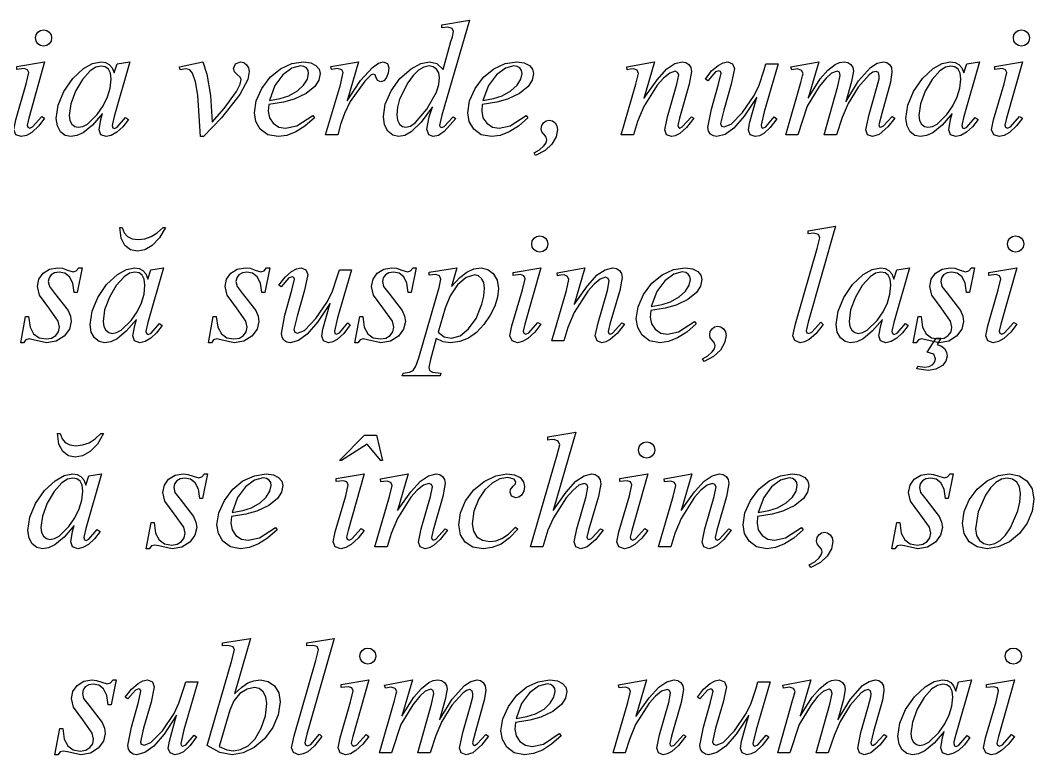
# Model space of a CAD drawing. Extents: x 47 to 525, y 11 to 386.
# Drawn here: x 73.49 to 108.47, y 319.33 to 344.69 of the extents above; entities that cross this region are included whole.
import ezdxf

# ---------------------------------------------------------------- set-up
doc = ezdxf.new("R2010")
doc.units = 0
doc.layers.add('Layer_1', color=7, linetype='CONTINUOUS')

msp = doc.modelspace()

# ---------------------------------------------------------------- linework, layer by layer
at = {"layer": 'Layer_1', "color": 7}
for points in [[(88.993579, 344.687007), (88.037901, 341.40881), (87.960113, 341.058767), (87.982352, 341.00598), (88.032359, 340.980975), (88.118482, 341.017091), (88.435188, 341.350466), (88.529645, 341.292125), (88.124038, 340.842068), (87.927485, 340.712886), (87.743434, 340.669825), (87.587859, 340.7365), (87.526738, 340.925414), (87.610084, 341.350466), (87.718432, 341.694955), (87.33366, 341.1685), (86.985004, 340.833734), (86.762058, 340.710802), (86.548835, 340.669825), (86.350894, 340.716358), (86.179344, 340.855959), (86.062663, 341.07821), (86.023769, 341.367137), (86.08975, 341.794969), (86.287692, 342.250583), (86.593981, 342.676332), (86.985004, 343.014569), (87.312822, 343.191675), (87.612861, 343.25071), (87.871227, 343.189592), (88.085143, 342.986787), (88.3574, 343.953576), (88.407407, 344.117488), (88.440745, 344.300845), (88.399072, 344.398079), (88.249054, 344.445306), (88.037916, 344.425861), (88.037916, 344.528652), (88.993593, 344.687004), (88.993579, 344.687007)], [(74.297255, 344.353621), (74.404908, 344.333479), (74.494503, 344.273055), (74.554925, 344.18346), (74.575066, 344.075807), (74.55423, 343.969544), (74.491723, 343.878559), (74.402823, 343.818134), (74.297255, 343.797993), (74.190991, 343.818134), (74.100007, 343.878559), (74.039583, 343.969544), (74.019441, 344.075807), (74.039583, 344.18346), (74.100007, 344.273055), (74.189602, 344.333479), (74.297255, 344.353621), (74.297255, 344.353621)], [(108.046018, 344.353632), (108.153671, 344.333491), (108.243266, 344.273066), (108.30369, 344.183471), (108.323832, 344.075818), (108.302995, 343.969555), (108.240486, 343.87857), (108.151587, 343.818146), (108.046018, 343.798004), (107.939755, 343.818146), (107.84877, 343.87857), (107.788345, 343.969555), (107.768204, 344.075818), (107.788345, 344.183471), (107.84877, 344.273066), (107.938365, 344.333491), (108.046018, 344.353632), (108.046018, 344.353632)], [(74.333371, 343.250702), (73.7833, 341.30323), (73.727736, 341.067089), (73.752741, 340.994857), (73.816636, 340.967087), (73.91665, 341.011537), (74.236134, 341.36714), (74.333371, 341.303242), (74.127788, 341.037236), (73.888868, 340.817069), (73.704122, 340.706638), (73.527711, 340.669828), (73.341577, 340.736503), (73.269345, 340.908746), (73.338797, 341.250458), (73.699954, 342.49506), (73.788857, 342.878442), (73.744404, 342.978456), (73.627725, 343.017349), (73.374913, 342.98679), (73.374913, 343.095138), (74.333371, 343.250713), (74.333371, 343.250702)], [(77.272634, 343.250702), (76.7309, 341.367128), (76.669779, 341.114316), (76.661453, 341.053198), (76.689224, 340.975409), (76.744788, 340.950405), (76.839245, 340.994855), (77.12817, 341.32823), (77.222627, 341.261555), (77.028157, 341.006661), (76.828131, 340.819832), (76.632966, 340.707318), (76.453083, 340.669814), (76.272503, 340.730932), (76.214162, 340.903175), (76.275283, 341.261555), (76.333624, 341.469916), (75.984273, 341.066392), (75.664094, 340.805941), (75.446704, 340.703845), (75.233482, 340.669814), (75.044568, 340.711485), (74.883436, 340.8365), (74.773005, 341.03722), (74.736195, 341.30045), (74.802176, 341.75398), (75.000118, 342.231123), (75.302241, 342.673541), (75.675205, 343.017335), (75.985662, 343.192358), (76.27806, 343.250699), (76.432941, 343.228474), (76.558651, 343.161799), (76.658665, 343.043729), (76.730897, 342.867317), (76.830908, 343.184024), (77.272631, 343.250699), (77.272634, 343.250702)], [(78.992301, 343.078467), (79.795181, 343.250713), (79.934088, 342.831215), (80.056324, 342.086674), (80.117445, 341.169892), (80.531386, 341.644951), (80.953664, 342.22836), (81.081457, 342.486726), (81.112016, 342.645078), (81.079372, 342.722867), (80.981443, 342.811767), (80.885598, 342.911781), (80.85365, 343.022906), (80.923102, 343.181258), (81.092568, 343.250713), (81.202304, 343.226405), (81.29815, 343.153479), (81.364827, 343.047215), (81.387053, 342.917338), (81.3426, 342.645078), (81.073123, 342.128346), (80.436929, 341.314353), (79.820183, 340.669828), (79.717392, 340.669828), (79.614602, 342.097787), (79.53612, 342.563819), (79.439581, 342.864551), (79.347207, 342.970817), (79.208994, 343.006238), (79.011746, 342.981233), (78.992301, 343.078467), (78.992301, 343.078467)], [(82.070471, 341.783858), (82.051025, 341.553274), (82.09478, 341.324077), (82.226046, 341.130996), (82.419821, 341.001813), (82.6511, 340.958753), (83.034482, 341.039319), (83.584553, 341.403256), (83.642894, 341.32269), (83.317506, 341.037062), (82.999757, 340.833043), (82.689648, 340.710632), (82.387178, 340.669828), (82.031577, 340.733725), (81.775989, 340.925417), (81.621802, 341.194199), (81.570407, 341.489376), (81.634304, 341.908181), (81.825996, 342.336708), (82.114227, 342.721478), (82.467744, 343.009015), (82.859461, 343.190289), (83.262289, 343.250713), (83.518573, 343.220848), (83.698458, 343.131254), (83.804721, 343.000681), (83.840142, 342.847883), (83.794303, 342.622161), (83.656785, 342.40616), (83.358136, 342.157518), (82.945582, 341.961658), (82.571229, 341.860257), (82.070471, 341.783858), (82.070471, 341.783858)], [(84.212413, 343.095138), (85.170868, 343.250713), (84.770818, 341.90054), (85.234766, 342.606185), (85.654264, 343.061799), (85.858457, 343.203485), (86.020978, 343.250713), (86.165442, 343.195149), (86.218226, 343.039574), (86.194611, 342.860385), (86.123769, 342.689531), (86.042508, 342.595769), (85.932078, 342.564515), (85.820953, 342.606185), (85.765389, 342.733981), (85.740384, 342.803433), (85.6876, 342.825672), (85.5987, 342.803433), (85.379227, 342.58674), (84.879163, 341.881094), (84.679138, 341.467151), (84.545785, 341.086546), (84.456885, 340.736503), (84.03183, 340.736503), (84.545785, 342.461724), (84.634685, 342.889556), (84.593015, 342.972899), (84.445774, 343.017349), (84.231858, 342.992344), (84.212413, 343.095135), (84.212413, 343.095138)], [(89.438082, 341.783858), (89.418637, 341.553274), (89.462393, 341.324077), (89.59366, 341.130996), (89.787435, 341.001813), (90.018715, 340.958753), (90.402097, 341.039319), (90.952168, 341.403256), (91.010509, 341.32269), (90.685119, 341.037062), (90.36737, 340.833043), (90.057261, 340.710632), (89.754792, 340.669828), (89.399191, 340.733725), (89.143603, 340.925417), (88.989416, 341.194199), (88.938021, 341.489376), (89.001918, 341.908181), (89.193607, 342.336708), (89.481839, 342.721478), (89.835358, 343.009015), (90.227074, 343.190289), (90.629904, 343.250713), (90.886186, 343.220848), (91.06607, 343.131254), (91.172333, 343.000681), (91.207754, 342.847883), (91.161915, 342.622161), (91.0244, 342.40616), (90.72575, 342.157518), (90.313197, 341.961658), (89.938842, 341.860257), (89.438085, 341.783858), (89.438082, 341.783858)], [(95.383285, 343.250713), (95.013794, 341.986662), (95.472187, 342.629105), (95.80834, 343.006238), (96.080598, 343.189594), (96.341743, 343.250713), (96.468148, 343.227793), (96.56955, 343.159033), (96.638308, 343.053465), (96.661227, 342.920115), (96.580661, 342.475612), (96.241729, 341.306019), (96.183388, 341.058767), (96.205627, 340.992092), (96.252857, 340.967087), (96.333423, 341.003203), (96.655687, 341.358803), (96.741807, 341.306019), (96.490386, 340.989312), (96.252857, 340.778173), (96.100059, 340.696914), (95.963929, 340.669828), (95.80002, 340.733723), (95.738902, 340.900412), (95.833359, 341.358803), (96.15562, 342.475612), (96.216741, 342.800656), (96.180625, 342.889556), (96.091725, 342.925672), (95.905588, 342.858997), (95.695839, 342.693003), (95.477756, 342.445053), (95.008251, 341.711626), (94.791558, 341.194894), (94.652651, 340.736503), (94.23593, 340.736503), (94.741551, 342.475612), (94.830451, 342.85344), (94.780444, 342.959008), (94.660985, 343.006238), (94.544303, 342.995119), (94.438735, 342.978439), (94.422056, 343.07845), (95.383288, 343.250696), (95.383285, 343.250713)], [(99.650499, 343.184038), (99.167103, 341.528271), (99.058758, 341.061544), (99.075438, 340.986535), (99.125445, 340.964296), (99.228235, 341.005966), (99.51716, 341.350455), (99.600504, 341.286559), (99.378253, 340.985131), (99.150447, 340.775382), (99.000427, 340.696206), (98.855965, 340.669814), (98.686499, 340.730932), (98.625381, 340.889287), (98.661497, 341.139318), (98.914306, 342.033875), (98.480222, 341.378931), (98.122537, 340.964296), (97.816942, 340.743434), (97.533573, 340.669814), (97.415503, 340.692039), (97.31688, 340.758714), (97.250205, 340.85942), (97.22798, 340.983741), (97.350216, 341.622712), (97.591914, 342.481155), (97.680814, 342.864537), (97.655809, 342.920101), (97.605802, 342.945106), (97.48912, 342.903436), (97.225197, 342.595063), (97.139074, 342.656181), (97.353687, 342.936078), (97.5808, 343.131243), (97.751654, 343.220837), (97.908618, 343.250702), (98.075307, 343.184027), (98.141982, 343.017338), (98.030857, 342.481158), (97.769711, 341.583821), (97.661366, 341.119873), (97.694702, 341.03375), (97.789159, 341.003191), (98.028077, 341.094871), (98.419796, 341.500478), (98.825403, 342.092219), (98.991396, 342.451293), (99.167112, 342.972888), (99.228233, 343.184027), (99.650508, 343.184027), (99.650499, 343.184038)], [(101.05068, 343.250713), (100.689523, 341.997774), (101.100687, 342.661749), (101.361137, 342.95901), (101.614642, 343.161813), (101.765355, 343.228488), (101.923015, 343.250713), (102.050113, 343.228488), (102.153599, 343.161813), (102.222356, 343.060411), (102.245276, 342.934006), (102.181381, 342.578403), (101.984133, 341.872758), (102.425161, 342.593684), (102.842576, 343.061799), (103.066215, 343.203485), (103.287076, 343.250713), (103.403064, 343.228488), (103.495435, 343.161813), (103.557945, 343.051382), (103.578781, 342.892333), (103.528774, 342.550624), (103.223179, 341.469931), (103.123167, 341.078212), (103.148172, 341.011537), (103.192622, 340.992092), (103.289856, 341.044876), (103.587118, 341.36714), (103.678795, 341.308799), (103.431543, 341.003203), (103.131504, 340.73928), (102.90092, 340.669828), (102.737008, 340.736503), (102.673113, 340.900412), (102.787015, 341.436592), (103.039824, 342.328371), (103.131504, 342.670083), (103.13983, 342.772874), (103.109271, 342.881222), (103.034262, 342.920115), (102.914107, 342.890251), (102.787007, 342.800656), (102.416127, 342.376991), (102.07025, 341.81164), (101.857723, 341.333106), (101.659086, 340.736503), (101.239588, 340.736503), (101.714647, 342.417271), (101.792436, 342.781208), (101.761877, 342.892333), (101.686865, 342.928449), (101.492397, 342.861774), (101.3014, 342.691613), (101.061785, 342.397826), (100.656178, 341.717183), (100.32558, 340.736503), (99.914416, 340.736503), (100.428371, 342.536733), (100.495046, 342.770094), (100.514491, 342.847883), (100.458928, 342.956231), (100.317244, 343.006238), (100.117219, 342.972899), (100.092214, 343.07569), (101.050671, 343.250713), (101.05068, 343.250713)], [(106.59861, 343.250713), (106.056873, 341.36714), (105.995755, 341.114328), (105.987429, 341.05321), (106.0152, 340.975421), (106.070761, 340.950416), (106.165218, 340.994866), (106.454143, 341.328241), (106.5486, 341.261566), (106.354131, 341.006673), (106.154104, 340.819843), (105.958941, 340.707329), (105.779056, 340.669825), (105.598479, 340.730943), (105.540138, 340.903186), (105.601256, 341.261566), (105.659597, 341.469928), (105.310248, 341.066403), (104.990067, 340.805952), (104.772678, 340.703857), (104.559456, 340.669825), (104.370544, 340.711496), (104.209413, 340.836511), (104.098982, 341.037232), (104.062172, 341.300462), (104.128152, 341.753991), (104.326095, 342.231135), (104.628216, 342.673553), (105.001181, 343.017346), (105.311637, 343.192369), (105.604036, 343.25071), (105.758917, 343.228485), (105.884627, 343.16181), (105.984639, 343.04374), (106.05687, 342.867328), (106.156884, 343.184035), (106.598607, 343.25071), (106.59861, 343.250713)], [(108.082134, 343.250713), (107.532063, 341.303242), (107.476502, 341.067101), (107.501507, 340.994869), (107.565404, 340.967098), (107.665416, 341.011548), (107.984902, 341.367151), (108.082136, 341.303253), (107.876554, 341.037247), (107.637634, 340.81708), (107.452889, 340.706649), (107.276477, 340.669839), (107.090343, 340.736514), (107.018111, 340.908757), (107.087566, 341.250469), (107.448723, 342.495072), (107.537623, 342.878454), (107.493173, 342.978468), (107.376491, 343.017361), (107.123682, 342.986802), (107.123682, 343.09515), (108.082136, 343.250725), (108.082134, 343.250713)], [(76.28362, 343.106238), (76.100263, 343.064566), (75.905795, 342.939552), (75.637704, 342.646457), (75.400174, 342.23946), (75.235569, 341.797737), (75.180701, 341.400464), (75.204315, 341.230998), (75.275158, 341.100425), (75.37656, 341.019167), (75.491851, 340.99208), (75.646558, 341.020035), (75.807864, 341.1039), (76.15027, 341.439357), (76.358108, 341.738528), (76.506564, 342.041518), (76.595637, 342.348328), (76.625329, 342.658958), (76.602409, 342.862457), (76.533652, 343.00067), (76.425304, 343.079846), (76.28362, 343.106238), (76.28362, 343.106238)], [(82.089916, 341.919987), (82.46288, 341.983884), (82.759446, 342.081119), (83.058094, 342.248502), (83.270621, 342.445053), (83.399805, 342.653413), (83.442866, 342.85066), (83.424114, 342.95623), (83.367857, 343.039574), (83.279651, 343.093748), (83.159496, 343.111806), (82.867098, 343.036102), (82.556641, 342.80899), (82.281606, 342.43672), (82.089916, 341.919987), (82.089916, 341.919987)], [(87.962892, 342.714533), (87.937195, 342.87497), (87.860101, 343.000681), (87.743419, 343.081942), (87.598956, 343.109029), (87.422024, 343.072913), (87.241272, 342.964566), (87.0567, 342.783987), (86.868308, 342.531176), (86.584937, 341.965826), (86.514094, 341.692528), (86.49048, 341.425481), (86.5134, 341.241428), (86.58216, 341.105994), (86.682866, 341.024733), (86.801633, 340.997646), (86.955298, 341.036713), (87.127368, 341.153916), (87.526724, 341.622726), (87.85385, 342.208217), (87.935632, 342.471272), (87.962892, 342.714533), (87.962892, 342.714533)], [(89.457527, 341.919987), (89.830492, 341.983884), (90.127057, 342.081119), (90.425707, 342.248502), (90.638235, 342.445053), (90.767417, 342.653413), (90.810478, 342.85066), (90.791726, 342.95623), (90.735469, 343.039574), (90.647263, 343.093748), (90.52711, 343.111806), (90.234711, 343.036102), (89.924255, 342.80899), (89.64922, 342.43672), (89.457527, 341.919987), (89.457527, 341.919987)], [(105.609593, 343.106249), (105.426237, 343.064578), (105.231768, 342.939563), (104.963678, 342.646468), (104.726147, 342.239471), (104.561543, 341.797749), (104.506674, 341.400476), (104.530289, 341.231009), (104.601131, 341.100437), (104.702534, 341.019178), (104.817827, 340.992092), (104.972534, 341.020046), (105.133839, 341.103911), (105.476243, 341.439369), (105.684083, 341.738539), (105.83254, 342.041529), (105.921614, 342.348339), (105.951305, 342.658969), (105.928385, 342.862468), (105.859625, 343.000681), (105.751279, 343.079857), (105.609593, 343.106249), (105.609593, 343.106249)], [(91.224419, 340.111423), (91.413333, 340.218381), (91.563351, 340.350341), (91.638361, 340.459382), (91.663365, 340.564257), (91.646685, 340.655937), (91.568897, 340.744837), (91.493888, 340.836514), (91.474442, 340.944862), (91.494584, 341.055987), (91.555008, 341.150444), (91.645299, 341.215036), (91.749479, 341.236567), (91.856437, 341.213647), (91.949504, 341.144887), (92.016179, 341.041402), (92.038404, 340.914303), (91.989787, 340.665659), (91.843936, 340.414239), (91.60571, 340.189905), (91.279974, 340.022523), (91.22441, 340.111423), (91.224419, 340.111423)], [(101.631307, 337.574987), (100.681186, 334.269008), (100.611731, 333.966192), (100.636736, 333.896737), (100.703411, 333.868966), (100.817313, 333.916196), (101.120129, 334.269019), (101.203475, 334.182896), (100.94997, 333.866884), (100.717302, 333.663384), (100.557558, 333.584208), (100.406149, 333.557816), (100.228349, 333.630048), (100.158897, 333.796737), (100.247797, 334.207901), (101.00067, 336.813789), (101.09235, 337.180503), (101.039563, 337.288851), (100.875654, 337.333301), (100.681186, 337.313856), (100.681186, 337.416646), (101.631307, 337.575001), (101.631307, 337.574987)], [(78.420005, 337.530537), (78.503348, 337.530537), (78.296378, 337.171463), (78.047734, 336.916568), (77.78659, 336.764467), (77.536556, 336.713766), (77.297638, 336.763078), (77.103168, 336.911012), (76.971902, 337.165907), (76.92259, 337.530537), (77.01149, 337.530537), (77.076777, 337.351347), (77.18929, 337.219384), (77.351117, 337.140208), (77.558781, 337.113816), (77.788672, 337.139861), (78.00884, 337.217997), (78.219284, 337.348222), (78.420005, 337.530537), (78.420005, 337.530537)], [(91.42167, 337.241609), (91.529323, 337.221468), (91.618918, 337.161043), (91.679342, 337.071449), (91.699484, 336.963798), (91.678647, 336.857534), (91.616138, 336.76655), (91.527239, 336.706126), (91.42167, 336.685984), (91.315407, 336.706126), (91.224422, 336.76655), (91.163997, 336.857534), (91.143856, 336.963798), (91.163997, 337.071449), (91.224422, 337.161043), (91.314017, 337.221468), (91.42167, 337.241609), (91.42167, 337.241609)], [(107.845995, 337.241609), (107.953648, 337.221468), (108.043241, 337.161043), (108.103665, 337.071449), (108.123807, 336.963798), (108.102971, 336.857534), (108.040464, 336.76655), (107.951564, 336.706126), (107.845995, 336.685984), (107.739731, 336.706126), (107.648748, 336.76655), (107.588323, 336.857534), (107.568182, 336.963798), (107.588323, 337.071449), (107.648748, 337.161043), (107.738343, 337.221468), (107.845995, 337.241609), (107.845995, 337.241609)], [(75.622424, 336.138691), (75.452958, 335.285804), (75.350167, 335.285804), (75.303636, 335.607373), (75.191815, 335.827541), (75.029988, 335.95464), (74.833435, 335.997007), (74.678553, 335.973392), (74.558398, 335.90255), (74.48339, 335.798369), (74.458387, 335.674743), (74.49728, 335.49972), (74.67508, 335.266359), (75.141808, 334.671838), (75.220984, 334.477367), (75.247376, 334.29401), (75.186951, 334.021059), (75.005678, 333.780055), (74.734811, 333.613368), (74.400046, 333.557805), (73.938875, 333.652262), (73.797191, 333.685601), (73.687455, 333.653652), (73.608277, 333.557805), (73.505486, 333.557805), (73.674952, 334.457922), (73.777743, 334.457922), (73.829839, 334.097458), (73.952766, 333.860621), (74.140291, 333.729356), (74.386155, 333.685601), (74.575068, 333.714771), (74.71953, 333.80228), (74.813292, 333.934937), (74.844546, 334.093985), (74.800096, 334.299567), (74.472278, 334.760738), (74.152791, 335.202461), (74.083339, 335.496943), (74.131956, 335.745586), (74.277807, 335.952557), (74.502836, 336.092157), (74.783428, 336.138691), (74.94456, 336.124805), (75.125137, 336.06091), (75.316831, 336.008123), (75.426566, 336.040767), (75.516856, 336.138696), (75.622424, 336.138696), (75.622424, 336.138691)], [(78.43945, 336.138691), (77.897716, 334.255117), (77.836595, 334.002308), (77.82827, 333.941187), (77.85604, 333.863401), (77.911602, 333.838396), (78.006059, 333.882846), (78.294986, 334.216224), (78.38944, 334.149549), (78.194972, 333.894654), (77.994947, 333.707826), (77.799783, 333.59531), (77.6199, 333.557805), (77.43932, 333.618923), (77.380979, 333.791169), (77.4421, 334.149549), (77.50044, 334.357908), (77.151089, 333.954384), (76.830908, 333.693935), (76.61352, 333.591838), (76.400299, 333.557805), (76.211385, 333.599477), (76.050253, 333.724494), (75.939822, 333.925214), (75.903012, 334.188442), (75.968993, 334.641972), (76.166935, 335.119118), (76.469057, 335.561534), (76.842022, 335.90533), (77.152477, 336.08035), (77.444877, 336.138691), (77.599757, 336.116466), (77.725468, 336.049791), (77.825481, 335.93172), (77.897713, 335.755309), (77.997725, 336.072016), (78.439447, 336.138691), (78.43945, 336.138691)], [(77.450436, 335.99423), (77.267079, 335.952557), (77.072609, 335.827541), (76.80452, 335.534448), (76.56699, 335.127452), (76.402386, 334.685729), (76.347518, 334.288456), (76.371132, 334.118989), (76.441975, 333.988417), (76.543375, 333.907156), (76.658668, 333.880069), (76.813375, 333.908024), (76.97468, 333.991889), (77.317086, 334.327349), (77.524925, 334.626519), (77.673381, 334.92951), (77.762454, 335.23632), (77.792145, 335.54695), (77.769226, 335.750447), (77.700468, 335.888659), (77.59212, 335.967837), (77.450436, 335.99423), (77.450436, 335.99423)], [(82.101032, 336.138691), (81.931566, 335.285804), (81.828775, 335.285804), (81.782244, 335.607373), (81.670421, 335.827541), (81.508595, 335.95464), (81.312041, 335.997007), (81.157161, 335.973392), (81.037007, 335.90255), (80.961996, 335.798369), (80.936993, 335.674743), (80.975889, 335.49972), (81.153689, 335.266359), (81.620414, 334.671838), (81.699592, 334.477367), (81.725984, 334.29401), (81.66556, 334.021059), (81.484287, 333.780055), (81.213417, 333.613368), (80.878652, 333.557805), (80.417484, 333.652262), (80.275797, 333.685601), (80.166061, 333.653652), (80.086886, 333.557805), (79.984095, 333.557805), (80.153561, 334.457922), (80.256352, 334.457922), (80.308447, 334.097458), (80.431375, 333.860621), (80.618898, 333.729356), (80.864764, 333.685601), (81.053675, 333.714771), (81.198139, 333.80228), (81.291901, 333.934937), (81.323155, 334.093985), (81.278705, 334.299567), (80.950884, 334.760738), (80.6314, 335.202461), (80.561945, 335.496943), (80.610563, 335.745586), (80.756416, 335.952557), (80.981445, 336.092157), (81.262037, 336.138691), (81.423169, 336.124805), (81.603746, 336.06091), (81.795437, 336.008123), (81.905172, 336.040767), (81.995462, 336.138696), (82.101032, 336.138696), (82.101032, 336.138691)], [(84.926393, 336.072016), (84.442997, 334.416249), (84.334652, 333.949521), (84.351331, 333.874512), (84.401338, 333.852301), (84.504129, 333.893974), (84.793054, 334.238463), (84.876397, 334.174565), (84.654147, 333.873138), (84.42634, 333.663387), (84.276321, 333.584211), (84.131858, 333.557819), (83.962392, 333.618937), (83.901274, 333.777292), (83.937388, 334.027324), (84.190199, 334.921884), (83.756116, 334.266938), (83.398431, 333.852301), (83.092836, 333.63144), (82.809467, 333.557819), (82.691397, 333.580044), (82.592774, 333.646719), (82.526096, 333.747427), (82.503871, 333.871749), (82.62611, 334.51072), (82.867808, 335.369164), (82.956708, 335.752546), (82.931703, 335.808107), (82.881696, 335.833112), (82.765014, 335.791439), (82.501091, 335.483066), (82.414968, 335.544184), (82.62958, 335.824081), (82.856691, 336.019246), (83.027548, 336.10884), (83.184512, 336.138705), (83.351201, 336.07203), (83.417876, 335.905344), (83.306751, 335.369164), (83.045605, 334.471824), (82.937257, 334.007876), (82.970596, 333.921756), (83.065053, 333.891194), (83.303971, 333.982874), (83.69569, 334.388481), (84.101297, 334.980225), (84.26729, 335.339297), (84.443006, 335.860891), (84.504126, 336.07203), (84.926401, 336.07203), (84.926393, 336.072016)], [(87.157233, 336.138691), (86.987767, 335.285804), (86.884976, 335.285804), (86.838444, 335.607373), (86.726621, 335.827541), (86.564796, 335.95464), (86.368244, 335.997007), (86.213362, 335.973392), (86.093207, 335.90255), (86.018199, 335.798369), (85.993196, 335.674743), (86.032089, 335.49972), (86.209889, 335.266359), (86.676617, 334.671838), (86.755793, 334.477367), (86.782185, 334.29401), (86.72176, 334.021059), (86.540487, 333.780055), (86.26962, 333.613368), (85.934855, 333.557805), (85.473684, 333.652262), (85.332, 333.685601), (85.222263, 333.653652), (85.143086, 333.557805), (85.040295, 333.557805), (85.209761, 334.457922), (85.312552, 334.457922), (85.364647, 334.097458), (85.487575, 333.860621), (85.675098, 333.729356), (85.920964, 333.685601), (86.109877, 333.714771), (86.254339, 333.80228), (86.348101, 333.934937), (86.379355, 334.093985), (86.334905, 334.299567), (86.007084, 334.760738), (85.6876, 335.202461), (85.618148, 335.496943), (85.666765, 335.745586), (85.812616, 335.952557), (86.037645, 336.092157), (86.318237, 336.138691), (86.479369, 336.124805), (86.659946, 336.06091), (86.851637, 336.008123), (86.961375, 336.040767), (87.051665, 336.138696), (87.157233, 336.138696), (87.157233, 336.138691)], [(88.56297, 336.138691), (88.371279, 335.49972), (88.657426, 335.801843), (88.910236, 335.997007), (89.15124, 336.10327), (89.396409, 336.138691), (89.625606, 336.089379), (89.818687, 335.941443), (89.949954, 335.717109), (89.99371, 335.433045), (89.962629, 335.126061), (89.869388, 334.8163), (89.713986, 334.50376), (89.496423, 334.188442), (89.237535, 333.912538), (88.958159, 333.715464), (88.658294, 333.59722), (88.33794, 333.557805), (88.090688, 333.588364), (87.851767, 333.696712), (87.648965, 332.979955), (87.587844, 332.704918), (87.618403, 332.602127), (87.723974, 332.535452), (88.010122, 332.510447), (87.985117, 332.407656), (86.676617, 332.407656), (86.704387, 332.510447), (86.921082, 332.538232), (87.054433, 332.599347), (87.146111, 332.745893), (87.243344, 333.029956), (87.946213, 335.463601), (88.010111, 335.749749), (87.965661, 335.866431), (87.835088, 335.908104), (87.610058, 335.888659), (87.610058, 335.997007), (88.562959, 336.138691), (88.56297, 336.138691)], [(87.915665, 333.916185), (88.117774, 333.761999), (88.379613, 333.710603), (88.674095, 333.791169), (88.9658, 334.030087), (89.224166, 334.394024), (89.426968, 334.882974), (89.495728, 335.162178), (89.518648, 335.438602), (89.49295, 335.63446), (89.415857, 335.777534), (89.306815, 335.867128), (89.179716, 335.896993), (88.881066, 335.810871), (88.585195, 335.552507), (88.332385, 335.178847), (88.157363, 334.746847), (87.915665, 333.916185), (87.915665, 333.916185)], [(91.457786, 336.138691), (90.907715, 334.191219), (90.852154, 333.955078), (90.877159, 333.882846), (90.941057, 333.855075), (91.041068, 333.899525), (91.360554, 334.255125), (91.457788, 334.191227), (91.252206, 333.925222), (91.013286, 333.705055), (90.828541, 333.594624), (90.652129, 333.557814), (90.465995, 333.624489), (90.393763, 333.796734), (90.463218, 334.138443), (90.824375, 335.383046), (90.913275, 335.766431), (90.868825, 335.866442), (90.752143, 335.905338), (90.499334, 335.874776), (90.499334, 335.983124), (91.457788, 336.138699), (91.457786, 336.138691)], [(92.982979, 336.138691), (92.613488, 334.87464), (93.071879, 335.517084), (93.408034, 335.894216), (93.680291, 336.077572), (93.941434, 336.138691), (94.06784, 336.115771), (94.169241, 336.047014), (94.238001, 335.941443), (94.260921, 335.808093), (94.180355, 335.363593), (93.841423, 334.193999), (93.783082, 333.946744), (93.805321, 333.880069), (93.852548, 333.855064), (93.933114, 333.891177), (94.255378, 334.24678), (94.341501, 334.193996), (94.09008, 333.877288), (93.852548, 333.66615), (93.699751, 333.584889), (93.563623, 333.557802), (93.399714, 333.6217), (93.338594, 333.788386), (93.433051, 334.24678), (93.755314, 335.36359), (93.816432, 335.688631), (93.780319, 335.777531), (93.691416, 335.813647), (93.505282, 335.746972), (93.295533, 335.580979), (93.077451, 335.333031), (92.607946, 334.599603), (92.391253, 334.082871), (92.252346, 333.624477), (91.835625, 333.624477), (92.341246, 335.36359), (92.430146, 335.741415), (92.380139, 335.846986), (92.26068, 335.894213), (92.143998, 335.883093), (92.03843, 335.866414), (92.02175, 335.966428), (92.982985, 336.138671), (92.982979, 336.138691)], [(95.249938, 334.671838), (95.230493, 334.441251), (95.274249, 334.212056), (95.405516, 334.018976), (95.599291, 333.889792), (95.830571, 333.84673), (96.213953, 333.927296), (96.764023, 334.291233), (96.822364, 334.210667), (96.496975, 333.92504), (96.179226, 333.721021), (95.869117, 333.598609), (95.566648, 333.557805), (95.211047, 333.621702), (94.955459, 333.813394), (94.801272, 334.082179), (94.749877, 334.377356), (94.813773, 334.796159), (95.005463, 335.224686), (95.293695, 335.609457), (95.647214, 335.896993), (96.03893, 336.078266), (96.44176, 336.138691), (96.698042, 336.108826), (96.877926, 336.019232), (96.984189, 335.888659), (97.01961, 335.735861), (96.97377, 335.510138), (96.836253, 335.294138), (96.537605, 335.045496), (96.125053, 334.849638), (95.750698, 334.748235), (95.249941, 334.671838), (95.249938, 334.671838)], [(95.269383, 334.807965), (95.642347, 334.871863), (95.938913, 334.969097), (96.237563, 335.13648), (96.450091, 335.333034), (96.579273, 335.541393), (96.622334, 335.738641), (96.603582, 335.84421), (96.547325, 335.927555), (96.459119, 335.981726), (96.338966, 335.999784), (96.046567, 335.92408), (95.736111, 335.696968), (95.461075, 335.324698), (95.269383, 334.807965), (95.269383, 334.807965)], [(104.187193, 336.138691), (103.645456, 334.255117), (103.584338, 334.002308), (103.576013, 333.941187), (103.603783, 333.863401), (103.659347, 333.838396), (103.753804, 333.882846), (104.042729, 334.216224), (104.137186, 334.149549), (103.942717, 333.894654), (103.74269, 333.707826), (103.547527, 333.59531), (103.367642, 333.557805), (103.187065, 333.618923), (103.128724, 333.791169), (103.189842, 334.149549), (103.248183, 334.357908), (102.898834, 333.954384), (102.578654, 333.693935), (102.361264, 333.591838), (102.148042, 333.557805), (101.95913, 333.599477), (101.797999, 333.724494), (101.687568, 333.925214), (101.650758, 334.188442), (101.716738, 334.641972), (101.914681, 335.119118), (102.216802, 335.561534), (102.589765, 335.90533), (102.900222, 336.08035), (103.19262, 336.138691), (103.347502, 336.116466), (103.473213, 336.049791), (103.573225, 335.93172), (103.645456, 335.755309), (103.74547, 336.072016), (104.187193, 336.138691), (104.187193, 336.138691)], [(103.198176, 335.99423), (103.01482, 335.952557), (102.820351, 335.827541), (102.552261, 335.534448), (102.314731, 335.127452), (102.150126, 334.685729), (102.095258, 334.288456), (102.118872, 334.118989), (102.189715, 333.988417), (102.291116, 333.907156), (102.406408, 333.880069), (102.561116, 333.908024), (102.722422, 333.991889), (103.064826, 334.327349), (103.272666, 334.626519), (103.421123, 334.92951), (103.510197, 335.23632), (103.539888, 335.54695), (103.516968, 335.750447), (103.448208, 335.888659), (103.339862, 335.967837), (103.198176, 335.99423), (103.198176, 335.99423)], [(106.42637, 336.138691), (106.256904, 335.285804), (106.154113, 335.285804), (106.107581, 335.607373), (105.995758, 335.827541), (105.833931, 335.95464), (105.637378, 335.997007), (105.482498, 335.973392), (105.362344, 335.90255), (105.287334, 335.798369), (105.26233, 335.674743), (105.301226, 335.49972), (105.479026, 335.266359), (105.945751, 334.671838), (106.024929, 334.477367), (106.051322, 334.29401), (105.990897, 334.021059), (105.809624, 333.780055), (105.538755, 333.613368), (105.203989, 333.557805), (104.742821, 333.652262), (104.601134, 333.685601), (104.491398, 333.653652), (104.412223, 333.557805), (104.309432, 333.557805), (104.478898, 334.457922), (104.581689, 334.457922), (104.633784, 334.097458), (104.756709, 333.860621), (104.944234, 333.729356), (105.190098, 333.685601), (105.379012, 333.714771), (105.523476, 333.80228), (105.617238, 333.934937), (105.648492, 334.093985), (105.604042, 334.299567), (105.276221, 334.760738), (104.956737, 335.202461), (104.887282, 335.496943), (104.9359, 335.745586), (105.081753, 335.952557), (105.306781, 336.092157), (105.587371, 336.138691), (105.748503, 336.124805), (105.929083, 336.06091), (106.120774, 336.008123), (106.23051, 336.040767), (106.320799, 336.138696), (106.42637, 336.138696), (106.42637, 336.138691)], [(107.882111, 336.138691), (107.332041, 334.191219), (107.276477, 333.955078), (107.301482, 333.882846), (107.365377, 333.855075), (107.465391, 333.899525), (107.784875, 334.255125), (107.882111, 334.191227), (107.676529, 333.925222), (107.437609, 333.705055), (107.252862, 333.594624), (107.076452, 333.557814), (106.890318, 333.624489), (106.818086, 333.796734), (106.887538, 334.138443), (107.248695, 335.383046), (107.337595, 335.766431), (107.293145, 335.866442), (107.176466, 335.905338), (106.923654, 335.874776), (106.923654, 335.983124), (107.882111, 336.138699), (107.882111, 336.138691)], [(97.036278, 332.9994), (97.22519, 333.106359), (97.37521, 333.238321), (97.45022, 333.347363), (97.475223, 333.452237), (97.458544, 333.543914), (97.380755, 333.632814), (97.305746, 333.724494), (97.286301, 333.832842), (97.306443, 333.943967), (97.366867, 334.038424), (97.457156, 334.103014), (97.561338, 334.124544), (97.668295, 334.101625), (97.761363, 334.032867), (97.828038, 333.92938), (97.850263, 333.80228), (97.801645, 333.553638), (97.655792, 333.302216), (97.417568, 333.077883), (97.091833, 332.9105), (97.036269, 332.9994), (97.036278, 332.9994)], [(105.26233, 333.707826), (105.137314, 333.496687), (105.282473, 333.442513), (105.390126, 333.352223), (105.456801, 333.232763), (105.479026, 333.09108), (105.440132, 332.91814), (105.323451, 332.771593), (105.094254, 332.640326), (104.828941, 332.59657), (104.437225, 332.657691), (104.470564, 332.749368), (104.709482, 332.716032), (104.867141, 332.737562), (104.984516, 332.802152), (105.059527, 332.894526), (105.08453, 333.004957), (105.026189, 333.157755), (104.792825, 333.22443), (105.098421, 333.707826), (105.26233, 333.707826), (105.26233, 333.707826)], [(76.275286, 330.418515), (76.358629, 330.418515), (76.151658, 330.059441), (75.903015, 329.804546), (75.641871, 329.652444), (75.39184, 329.601744), (75.15292, 329.651056), (74.958451, 329.798992), (74.827183, 330.053885), (74.777871, 330.418515), (74.866771, 330.418515), (74.932057, 330.239325), (75.044571, 330.107365), (75.206398, 330.028187), (75.414065, 330.001794), (75.643955, 330.027839), (75.864122, 330.105974), (76.074566, 330.236199), (76.275286, 330.418515), (76.275286, 330.418515)], [(85.784837, 330.365731), (85.993196, 329.487839), (85.934855, 329.487839), (85.46535, 330.049024), (84.579127, 329.487839), (84.504115, 329.487839), (85.368116, 330.365731), (85.784837, 330.365731), (85.784837, 330.365731)], [(92.663493, 330.462965), (91.882838, 327.765397), (92.332894, 328.398813), (92.671827, 328.776639), (92.948946, 328.964163), (93.213563, 329.026671), (93.335801, 329.003751), (93.435813, 328.934991), (93.502488, 328.828034), (93.524713, 328.690516), (93.446925, 328.246013), (93.107993, 327.081976), (93.044097, 326.848612), (93.066337, 326.784717), (93.121898, 326.759712), (93.205244, 326.795828), (93.519171, 327.13476), (93.605294, 327.081976), (93.341371, 326.756935), (93.052446, 326.51246), (92.83853, 326.445785), (92.669064, 326.51246), (92.605166, 326.679146), (92.7024, 327.13476), (93.021887, 328.246013), (93.083005, 328.573834), (93.046889, 328.662734), (92.957989, 328.696073), (92.774632, 328.634952), (92.571133, 328.468264), (92.338466, 328.201563), (91.893963, 327.507031), (91.702272, 327.081976), (91.524472, 326.51246), (91.107751, 326.51246), (92.021759, 329.690644), (92.118993, 330.035133), (92.057872, 330.162926), (91.913411, 330.21849), (91.760613, 330.20181), (91.702272, 330.193485), (91.702272, 330.301833), (92.663507, 330.462965), (92.663493, 330.462965)], [(95.111028, 330.12959), (95.218681, 330.109448), (95.308276, 330.049024), (95.368701, 329.959429), (95.388842, 329.851776), (95.368006, 329.745511), (95.305496, 329.654528), (95.216598, 329.594103), (95.111028, 329.573962), (95.004765, 329.594103), (94.91378, 329.654528), (94.853356, 329.745511), (94.833214, 329.851776), (94.853356, 329.959429), (94.91378, 330.049024), (95.003375, 330.109448), (95.111028, 330.12959), (95.111028, 330.12959)], [(76.294731, 329.026671), (75.752997, 327.143094), (75.691876, 326.890285), (75.68355, 326.829167), (75.711321, 326.751378), (75.766885, 326.726374), (75.861342, 326.770824), (76.150267, 327.104199), (76.244724, 327.037524), (76.050254, 326.78263), (75.850228, 326.595801), (75.655063, 326.483287), (75.47518, 326.445783), (75.2946, 326.506901), (75.236259, 326.679144), (75.29738, 327.037524), (75.355721, 327.245883), (75.00637, 326.84236), (74.686191, 326.58191), (74.468802, 326.479814), (74.255579, 326.445783), (74.066665, 326.487454), (73.905533, 326.612469), (73.795103, 326.813189), (73.758292, 327.076417), (73.824273, 327.529947), (74.022215, 328.007092), (74.324338, 328.44951), (74.697302, 328.793304), (75.007759, 328.968327), (75.300157, 329.026668), (75.455038, 329.004443), (75.580748, 328.937768), (75.680762, 328.819695), (75.752994, 328.643283), (75.853005, 328.959993), (76.294728, 329.026668), (76.294731, 329.026671)], [(75.305717, 328.882207), (75.122361, 328.840535), (74.927892, 328.715518), (74.659801, 328.422425), (74.422271, 328.015429), (74.257666, 327.573706), (74.202798, 327.176433), (74.226412, 327.006967), (74.297255, 326.876394), (74.398657, 326.795133), (74.513948, 326.768046), (74.668655, 326.796001), (74.829961, 326.879866), (75.172367, 327.215326), (75.380205, 327.514497), (75.528661, 327.817487), (75.617735, 328.124297), (75.647426, 328.434927), (75.624507, 328.638426), (75.555749, 328.776639), (75.447401, 328.855815), (75.305717, 328.882207), (75.305717, 328.882207)], [(79.95631, 329.026671), (79.786844, 328.173784), (79.684053, 328.173784), (79.637522, 328.495352), (79.525701, 328.715518), (79.363874, 328.842618), (79.167321, 328.884984), (79.012439, 328.861371), (78.892284, 328.79053), (78.817276, 328.68635), (78.792273, 328.562723), (78.831166, 328.3877), (79.008966, 328.154336), (79.475694, 327.559815), (79.55487, 327.365346), (79.581262, 327.18199), (79.520838, 326.909038), (79.339564, 326.668035), (79.068697, 326.501348), (78.733932, 326.445785), (78.272761, 326.540239), (78.131077, 326.573578), (78.021341, 326.54163), (77.942163, 326.445785), (77.839372, 326.445785), (78.008838, 327.345899), (78.111629, 327.345899), (78.163725, 326.985437), (78.286652, 326.748601), (78.474177, 326.617334), (78.720041, 326.573578), (78.908954, 326.602749), (79.053416, 326.69026), (79.147178, 326.822915), (79.178432, 326.981962), (79.133982, 327.187544), (78.806164, 327.648715), (78.486677, 328.090438), (78.417225, 328.38492), (78.465842, 328.633564), (78.611693, 328.840534), (78.836722, 328.980137), (79.117314, 329.026671), (79.278446, 329.012786), (79.459026, 328.948888), (79.650717, 328.896104), (79.760453, 328.928747), (79.850742, 329.026677), (79.95631, 329.026677), (79.95631, 329.026671)], [(80.781418, 327.559815), (80.761973, 327.329231), (80.805728, 327.100034), (80.936996, 326.906953), (81.130771, 326.777771), (81.36205, 326.73471), (81.745432, 326.815276), (82.295503, 327.17921), (82.353844, 327.098644), (82.028455, 326.813019), (81.710706, 326.609), (81.400597, 326.486589), (81.098128, 326.445785), (80.742527, 326.509682), (80.486939, 326.701371), (80.332752, 326.970156), (80.281357, 327.265333), (80.345254, 327.684136), (80.536946, 328.112663), (80.825177, 328.497435), (81.178694, 328.784973), (81.570411, 328.966246), (81.973239, 329.026671), (82.229523, 328.996805), (82.409408, 328.907209), (82.515671, 328.776638), (82.551092, 328.623841), (82.505253, 328.398117), (82.367735, 328.182118), (82.069086, 327.933474), (81.656532, 327.737615), (81.282179, 327.636214), (80.781421, 327.559815), (80.781418, 327.559815)], [(80.800863, 327.695945), (81.173827, 327.759842), (81.470393, 327.857077), (81.769041, 328.024458), (81.981568, 328.221011), (82.110752, 328.429371), (82.153814, 328.626618), (82.135061, 328.732188), (82.078805, 328.815532), (81.990598, 328.869706), (81.870443, 328.887764), (81.578045, 328.81206), (81.267588, 328.584948), (80.992553, 328.212678), (80.800863, 327.695945), (80.800863, 327.695945)], [(85.357002, 329.026671), (84.806934, 327.079199), (84.75137, 326.843058), (84.776375, 326.770826), (84.840273, 326.743056), (84.940287, 326.787506), (85.259771, 327.143106), (85.357005, 327.079211), (85.151424, 326.813203), (84.912505, 326.593038), (84.727759, 326.482607), (84.551348, 326.445797), (84.365211, 326.512472), (84.292982, 326.684715), (84.362434, 327.026427), (84.723591, 328.271029), (84.812491, 328.654411), (84.768041, 328.754425), (84.651359, 328.793318), (84.39855, 328.762759), (84.39855, 328.871104), (85.357005, 329.026682), (85.357002, 329.026671)], [(86.882199, 329.026671), (86.512708, 327.76262), (86.9711, 328.405062), (87.307253, 328.782193), (87.579511, 328.965551), (87.840656, 329.026671), (87.967062, 329.003751), (88.068463, 328.934991), (88.137221, 328.829423), (88.16014, 328.696073), (88.079574, 328.25157), (87.740642, 327.081976), (87.682301, 326.834721), (87.704541, 326.768046), (87.75177, 326.743042), (87.832334, 326.779158), (88.154597, 327.134758), (88.24072, 327.081974), (87.9893, 326.765267), (87.75177, 326.554128), (87.598972, 326.472869), (87.462843, 326.445783), (87.298934, 326.509678), (87.237816, 326.676367), (87.33227, 327.134758), (87.654534, 328.251567), (87.715654, 328.576608), (87.679538, 328.665511), (87.590638, 328.701624), (87.404502, 328.634949), (87.194753, 328.468956), (86.97667, 328.221008), (86.507165, 327.48758), (86.290472, 326.970849), (86.151565, 326.512458), (85.734844, 326.512458), (86.240465, 328.251567), (86.329365, 328.629395), (86.279358, 328.734963), (86.159899, 328.78219), (86.043217, 328.771071), (85.937649, 328.754391), (85.920969, 328.854402), (86.882204, 329.026648), (86.882199, 329.026671)], [(90.668794, 327.118092), (90.378479, 326.816665), (90.085384, 326.606914), (89.782568, 326.486068), (89.463084, 326.445785), (89.11165, 326.501348), (88.846338, 326.668035), (88.681734, 326.928485), (88.626865, 327.265333), (88.685901, 327.686915), (88.863006, 328.101552), (89.142209, 328.473822), (89.501977, 328.768302), (89.900639, 328.962079), (90.290966, 329.026671), (90.555585, 328.994722), (90.743803, 328.898875), (90.856316, 328.759274), (90.893821, 328.590502), (90.867429, 328.43076), (90.788253, 328.29602), (90.701436, 328.225177), (90.596562, 328.201563), (90.452098, 328.257127), (90.396537, 328.396034), (90.415982, 328.493268), (90.502105, 328.598836), (90.582671, 328.690516), (90.596556, 328.748857), (90.543772, 328.846091), (90.315965, 328.901655), (90.045097, 328.853732), (89.777006, 328.709964), (89.529752, 328.477988), (89.321392, 328.165447), (89.150539, 327.737615), (89.093588, 327.309783), (89.13387, 327.055585), (89.254717, 326.859726), (89.445019, 326.736795), (89.693663, 326.695817), (89.90619, 326.722209), (90.11594, 326.801385), (90.339579, 326.952794), (90.588222, 327.190324), (90.668788, 327.118092), (90.668794, 327.118092)], [(95.147144, 329.026671), (94.597073, 327.079199), (94.541512, 326.843058), (94.566517, 326.770826), (94.630415, 326.743056), (94.730426, 326.787506), (95.049913, 327.143106), (95.147147, 327.079211), (94.941564, 326.813203), (94.702644, 326.593038), (94.517899, 326.482607), (94.341487, 326.445797), (94.155353, 326.512472), (94.083121, 326.684715), (94.152576, 327.026427), (94.513733, 328.271029), (94.602633, 328.654411), (94.558183, 328.754425), (94.441501, 328.793318), (94.188692, 328.762759), (94.188692, 328.871104), (95.147147, 329.026682), (95.147144, 329.026671)], [(96.672344, 329.026671), (96.30285, 327.76262), (96.761242, 328.405062), (97.097396, 328.782193), (97.369653, 328.965551), (97.630798, 329.026671), (97.757204, 329.003751), (97.858605, 328.934991), (97.927363, 328.829423), (97.950282, 328.696073), (97.869716, 328.25157), (97.530785, 327.081976), (97.472444, 326.834721), (97.494683, 326.768046), (97.541913, 326.743042), (97.622479, 326.779158), (97.944742, 327.134758), (98.030863, 327.081974), (97.779442, 326.765267), (97.541913, 326.554128), (97.389115, 326.472869), (97.252988, 326.445783), (97.089076, 326.509678), (97.027958, 326.676367), (97.122415, 327.134758), (97.444679, 328.251567), (97.505797, 328.576608), (97.469681, 328.665511), (97.380781, 328.701624), (97.194647, 328.634949), (96.984897, 328.468956), (96.766812, 328.221008), (96.29731, 327.48758), (96.080614, 326.970849), (95.941707, 326.512458), (95.524986, 326.512458), (96.030607, 328.251567), (96.119507, 328.629395), (96.069503, 328.734963), (95.950041, 328.78219), (95.833359, 328.771071), (95.727791, 328.754391), (95.711112, 328.854402), (96.672346, 329.026648), (96.672344, 329.026671)], [(98.939296, 327.559815), (98.919851, 327.329231), (98.963607, 327.100034), (99.094874, 326.906953), (99.288649, 326.777771), (99.519929, 326.73471), (99.903311, 326.815276), (100.453382, 327.17921), (100.511723, 327.098644), (100.186334, 326.813019), (99.868584, 326.609), (99.558475, 326.486589), (99.256006, 326.445785), (98.900405, 326.509682), (98.644817, 326.701371), (98.490631, 326.970156), (98.439235, 327.265333), (98.503132, 327.684136), (98.694821, 328.112663), (98.983054, 328.497435), (99.336572, 328.784973), (99.728288, 328.966246), (100.131118, 329.026671), (100.3874, 328.996805), (100.567284, 328.907209), (100.673547, 328.776638), (100.708968, 328.623841), (100.663129, 328.398117), (100.525611, 328.182118), (100.226963, 327.933474), (99.814411, 327.737615), (99.440057, 327.636214), (98.939299, 327.559815), (98.939296, 327.559815)], [(98.958741, 327.695945), (99.331706, 327.759842), (99.628271, 327.857077), (99.926922, 328.024458), (100.139449, 328.221011), (100.268631, 328.429371), (100.311692, 328.626618), (100.29294, 328.732188), (100.236683, 328.815532), (100.148477, 328.869706), (100.028324, 328.887764), (99.735925, 328.81206), (99.425469, 328.584948), (99.150434, 328.212678), (98.958741, 327.695945), (98.958741, 327.695945)], [(105.692939, 329.026671), (105.523473, 328.173784), (105.420682, 328.173784), (105.374151, 328.495352), (105.26233, 328.715518), (105.100503, 328.842618), (104.90395, 328.884984), (104.749068, 328.861371), (104.628913, 328.79053), (104.553905, 328.68635), (104.528902, 328.562723), (104.567795, 328.3877), (104.745595, 328.154336), (105.212323, 327.559815), (105.291499, 327.365346), (105.317891, 327.18199), (105.257467, 326.909038), (105.076193, 326.668035), (104.805326, 326.501348), (104.470561, 326.445785), (104.00939, 326.540239), (103.867706, 326.573578), (103.75797, 326.54163), (103.678792, 326.445785), (103.576001, 326.445785), (103.745467, 327.345899), (103.848258, 327.345899), (103.900354, 326.985437), (104.023281, 326.748601), (104.210805, 326.617334), (104.45667, 326.573578), (104.645583, 326.602749), (104.790045, 326.69026), (104.883807, 326.822915), (104.915061, 326.981962), (104.870611, 327.187544), (104.542793, 327.648715), (104.223306, 328.090438), (104.153854, 328.38492), (104.202471, 328.633564), (104.348322, 328.840534), (104.573352, 328.980137), (104.853943, 329.026671), (105.015075, 329.012786), (105.195652, 328.948888), (105.387346, 328.896104), (105.497082, 328.928747), (105.587371, 329.026677), (105.692939, 329.026677), (105.692939, 329.026671)], [(108.471073, 328.157113), (108.41551, 327.742478), (108.248823, 327.332008), (107.985594, 326.96599), (107.634854, 326.684703), (107.245916, 326.505515), (106.86809, 326.445785), (106.522212, 326.506209), (106.245787, 326.68748), (106.066598, 326.967379), (106.006869, 327.318117), (106.065209, 327.727198), (106.24023, 328.137668), (106.515267, 328.505771), (106.86809, 328.78775), (107.255639, 328.966941), (107.629297, 329.026671), (107.963367, 328.966246), (108.232152, 328.784973), (108.411342, 328.507159), (108.471073, 328.157113), (108.471073, 328.157113)], [(108.009902, 328.348804), (107.977953, 328.576613), (107.882109, 328.7433), (107.73834, 328.84748), (107.557068, 328.882207), (107.356868, 328.84557), (107.164655, 328.73566), (106.98043, 328.552477), (106.804192, 328.29602), (106.54791, 327.714002), (106.462483, 327.13476), (106.49582, 326.900703), (106.595833, 326.726376), (106.746547, 326.620111), (106.931988, 326.584689), (107.12472, 326.620979), (107.311202, 326.729847), (107.491433, 326.911294), (107.665413, 327.165319), (107.923779, 327.752895), (107.988371, 328.049808), (108.009902, 328.348804), (108.009902, 328.348804)], [(100.725636, 325.88738), (100.914549, 325.994337), (101.064568, 326.126299), (101.139578, 326.23534), (101.164582, 326.340214), (101.147903, 326.431894), (101.070114, 326.520794), (100.995105, 326.612471), (100.97566, 326.720819), (100.995801, 326.831944), (101.056226, 326.926401), (101.146515, 326.990994), (101.250696, 327.012524), (101.357654, 326.989604), (101.450721, 326.920844), (101.517396, 326.81736), (101.539621, 326.69026), (101.491004, 326.441617), (101.345151, 326.190196), (101.106927, 325.965861), (100.781191, 325.798478), (100.725628, 325.88738), (100.725636, 325.88738)], [(81.43428, 323.350938), (80.886989, 321.431248), (81.136326, 321.665305), (81.350937, 321.811852), (81.555129, 321.888945), (81.767655, 321.914643), (82.045469, 321.863942), (82.267719, 321.711839), (82.413572, 321.47292), (82.462189, 321.161769), (82.398292, 320.715184), (82.2066, 320.269988), (81.918369, 319.876882), (81.564853, 319.581011), (81.181469, 319.39557), (80.803643, 319.333757), (80.378589, 319.412239), (79.942422, 319.647686), (80.786975, 322.556392), (80.884209, 322.950886), (80.839759, 323.059234), (80.650845, 323.10924), (80.473045, 323.089792), (80.473045, 323.195361), (81.43428, 323.350937), (81.43428, 323.350938)], [(84.329092, 323.350938), (83.378971, 320.044959), (83.309519, 319.742143), (83.334524, 319.672689), (83.401199, 319.644907), (83.515104, 319.692136), (83.81792, 320.044959), (83.901263, 319.958836), (83.647758, 319.642824), (83.41509, 319.439325), (83.255348, 319.360149), (83.10394, 319.333756), (82.926137, 319.405988), (82.856685, 319.572676), (82.945585, 319.983839), (83.698458, 322.589729), (83.790138, 322.956442), (83.737354, 323.064789), (83.573442, 323.10924), (83.378974, 323.089792), (83.378974, 323.192583), (84.329095, 323.350936), (84.329092, 323.350938)], [(85.487575, 323.017562), (85.595228, 322.99742), (85.684823, 322.936996), (85.745247, 322.847401), (85.765389, 322.739748), (85.744553, 322.633485), (85.682046, 322.542501), (85.593145, 322.482077), (85.487575, 322.461935), (85.381312, 322.482077), (85.290327, 322.542501), (85.229902, 322.633485), (85.209761, 322.739748), (85.229902, 322.847401), (85.290327, 322.936996), (85.379922, 322.99742), (85.487575, 323.017562), (85.487575, 323.017562)], [(107.768207, 323.017562), (107.87586, 322.99742), (107.965454, 322.936996), (108.025879, 322.847401), (108.04602, 322.739748), (108.025185, 322.633485), (107.962677, 322.542501), (107.873777, 322.482077), (107.768207, 322.461935), (107.661944, 322.482077), (107.570959, 322.542501), (107.510536, 322.633485), (107.490395, 322.739748), (107.510536, 322.847401), (107.570959, 322.936996), (107.660554, 322.99742), (107.768207, 323.017562), (107.768207, 323.017562)], [(76.800352, 321.914643), (76.630886, 321.061756), (76.528095, 321.061756), (76.481564, 321.383325), (76.369743, 321.603492), (76.207916, 321.730592), (76.011363, 321.772958), (75.856483, 321.749344), (75.736329, 321.678501), (75.661318, 321.574321), (75.636315, 321.450694), (75.675208, 321.275672), (75.853011, 321.042309), (76.319736, 320.447788), (76.398912, 320.253319), (76.425304, 320.069962), (76.36488, 319.797011), (76.183609, 319.556007), (75.912739, 319.389319), (75.577974, 319.333757), (75.116803, 319.428214), (74.975119, 319.461551), (74.865382, 319.429602), (74.786205, 319.333757), (74.683414, 319.333757), (74.852883, 320.233872), (74.955671, 320.233872), (75.007766, 319.873409), (75.130694, 319.636573), (75.318219, 319.505307), (75.564083, 319.461551), (75.752997, 319.490721), (75.897461, 319.578233), (75.991223, 319.710889), (76.022477, 319.869937), (75.978027, 320.075518), (75.650206, 320.536689), (75.330722, 320.978412), (75.261267, 321.272894), (75.309885, 321.521537), (75.455738, 321.728508), (75.680765, 321.868109), (75.961356, 321.914643), (76.122488, 321.900752), (76.303068, 321.836855), (76.494759, 321.78407), (76.604494, 321.816713), (76.694784, 321.914642), (76.800352, 321.914642), (76.800352, 321.914643)], [(79.625715, 321.847968), (79.142319, 320.1922), (79.033971, 319.725474), (79.05065, 319.650464), (79.100655, 319.628239), (79.203446, 319.669911), (79.492373, 320.0144), (79.575716, 319.950502), (79.353466, 319.649075), (79.125659, 319.439326), (78.97564, 319.360149), (78.831178, 319.333757), (78.661712, 319.394876), (78.600591, 319.55323), (78.636707, 319.803261), (78.889519, 320.69782), (78.455434, 320.042875), (78.09775, 319.628239), (77.792155, 319.407377), (77.508786, 319.333757), (77.390714, 319.355982), (77.29209, 319.422657), (77.225415, 319.523364), (77.20319, 319.647686), (77.325429, 320.286656), (77.567127, 321.1451), (77.656027, 321.528482), (77.631022, 321.584045), (77.581018, 321.609047), (77.464336, 321.567375), (77.200413, 321.259002), (77.11429, 321.320121), (77.3289, 321.600018), (77.556013, 321.795182), (77.726868, 321.884777), (77.883834, 321.914642), (78.05052, 321.847967), (78.117198, 321.681278), (78.00607, 321.145099), (77.744927, 320.247762), (77.636579, 319.783813), (77.669918, 319.697691), (77.764375, 319.667132), (78.003293, 319.75881), (78.395009, 320.164418), (78.800616, 320.75616), (78.96661, 321.115234), (79.142328, 321.636828), (79.203446, 321.847967), (79.625723, 321.847967), (79.625715, 321.847968)], [(85.523691, 321.914643), (84.97362, 319.967171), (84.918059, 319.73103), (84.943064, 319.658798), (85.006962, 319.631016), (85.106973, 319.675467), (85.42646, 320.031068), (85.523694, 319.967171), (85.318112, 319.701164), (85.079194, 319.480997), (84.894448, 319.370567), (84.718037, 319.333756), (84.5319, 319.400432), (84.459668, 319.572676), (84.529123, 319.914386), (84.89028, 321.15899), (84.97918, 321.542372), (84.93473, 321.642385), (84.818048, 321.681279), (84.565239, 321.650719), (84.565239, 321.759067), (85.523694, 321.914642), (85.523691, 321.914643)], [(87.02666, 321.914643), (86.665503, 320.661705), (87.076667, 321.325678), (87.337117, 321.622939), (87.590622, 321.825742), (87.741335, 321.892418), (87.898994, 321.914643), (88.026094, 321.892418), (88.129578, 321.825742), (88.198338, 321.724341), (88.221258, 321.597936), (88.15736, 321.242335), (87.960113, 320.536689), (88.401142, 321.257614), (88.818556, 321.72573), (89.042197, 321.867414), (89.263059, 321.914643), (89.379045, 321.892418), (89.471418, 321.825742), (89.533925, 321.715312), (89.554761, 321.556264), (89.504754, 321.214553), (89.199161, 320.133859), (89.099147, 319.742143), (89.124152, 319.675467), (89.168602, 319.656019), (89.265836, 319.708804), (89.563095, 320.031068), (89.654775, 319.972727), (89.40752, 319.667132), (89.107481, 319.403209), (88.876897, 319.333756), (88.712988, 319.400431), (88.64909, 319.564341), (88.762992, 320.100521), (89.015804, 320.992302), (89.107481, 321.334012), (89.115807, 321.436803), (89.085248, 321.54515), (89.010239, 321.584044), (88.890084, 321.554179), (88.762984, 321.464584), (88.392104, 321.040919), (88.046227, 320.475569), (87.8337, 319.997035), (87.635063, 319.400431), (87.215565, 319.400431), (87.690627, 321.081202), (87.768413, 321.445137), (87.737854, 321.556263), (87.662845, 321.592378), (87.468374, 321.525703), (87.277379, 321.355543), (87.037765, 321.061755), (86.632158, 320.381112), (86.30156, 319.400431), (85.890396, 319.400431), (86.404351, 321.200662), (86.471026, 321.434025), (86.490471, 321.511812), (86.43491, 321.62016), (86.293223, 321.670166), (86.093198, 321.636828), (86.068194, 321.739619), (87.026648, 321.914642), (87.02666, 321.914643)], [(90.582671, 320.447788), (90.563226, 320.217203), (90.606982, 319.988007), (90.738249, 319.794927), (90.932024, 319.665744), (91.163304, 319.622683), (91.546686, 319.703249), (92.096757, 320.067184), (92.155097, 319.986618), (91.829708, 319.700991), (91.511959, 319.496972), (91.20185, 319.374561), (90.899381, 319.333757), (90.54378, 319.397654), (90.288192, 319.589345), (90.134005, 319.858129), (90.08261, 320.153306), (90.146507, 320.57211), (90.338199, 321.000637), (90.62643, 321.385408), (90.979947, 321.672945), (91.371664, 321.854218), (91.774493, 321.914643), (92.030776, 321.884778), (92.210661, 321.795183), (92.316924, 321.664611), (92.352345, 321.511813), (92.306506, 321.28609), (92.168988, 321.07009), (91.870339, 320.821447), (91.457786, 320.625589), (91.083433, 320.524187), (90.582674, 320.447788), (90.582671, 320.447788)], [(95.105471, 321.914643), (94.73598, 320.650592), (95.194373, 321.293035), (95.530526, 321.670167), (95.802784, 321.853524), (96.063929, 321.914643), (96.190333, 321.891723), (96.291736, 321.822964), (96.360494, 321.717395), (96.383413, 321.584045), (96.302847, 321.139544), (95.963915, 319.96995), (95.905574, 319.722695), (95.927813, 319.65602), (95.97504, 319.631018), (96.055606, 319.667134), (96.37787, 320.022735), (96.463993, 319.969951), (96.212572, 319.653243), (95.97504, 319.442105), (95.822244, 319.360845), (95.686115, 319.333758), (95.522206, 319.397655), (95.461088, 319.564343), (95.555542, 320.022735), (95.877806, 321.139545), (95.938927, 321.464586), (95.902811, 321.553487), (95.813911, 321.589602), (95.627774, 321.522927), (95.418025, 321.356934), (95.199942, 321.108985), (94.730437, 320.375558), (94.513744, 319.858825), (94.374837, 319.400433), (93.958116, 319.400433), (94.463737, 321.139545), (94.552637, 321.517371), (94.50263, 321.62294), (94.383171, 321.670168), (94.266489, 321.659057), (94.160921, 321.642389), (94.144242, 321.742402), (95.105477, 321.914646), (95.105471, 321.914643)], [(99.372685, 321.847968), (98.889289, 320.1922), (98.780941, 319.725474), (98.797621, 319.650464), (98.847625, 319.628239), (98.950416, 319.669911), (99.239344, 320.0144), (99.322687, 319.950502), (99.100436, 319.649075), (98.87263, 319.439326), (98.72261, 319.360149), (98.578148, 319.333757), (98.408682, 319.394876), (98.347561, 319.55323), (98.383677, 319.803261), (98.636489, 320.69782), (98.202404, 320.042875), (97.84472, 319.628239), (97.539126, 319.407377), (97.255756, 319.333757), (97.137686, 319.355982), (97.03906, 319.422657), (96.972385, 319.523364), (96.95016, 319.647686), (97.072399, 320.286656), (97.314097, 321.1451), (97.402997, 321.528482), (97.377992, 321.584045), (97.327985, 321.609047), (97.211303, 321.567375), (96.94738, 321.259002), (96.861257, 321.320121), (97.075869, 321.600018), (97.30298, 321.795182), (97.473837, 321.884777), (97.630801, 321.914642), (97.79749, 321.847967), (97.864165, 321.681278), (97.75304, 321.145099), (97.491894, 320.247762), (97.383546, 319.783813), (97.416885, 319.697691), (97.511342, 319.667132), (97.75026, 319.75881), (98.141976, 320.164418), (98.547586, 320.75616), (98.713579, 321.115234), (98.889295, 321.636828), (98.950413, 321.847967), (99.372691, 321.847967), (99.372685, 321.847968)], [(100.772866, 321.914643), (100.411706, 320.661705), (100.82287, 321.325678), (101.08332, 321.622939), (101.336825, 321.825742), (101.487539, 321.892418), (101.645198, 321.914643), (101.772298, 321.892418), (101.875785, 321.825742), (101.944543, 321.724341), (101.967462, 321.597936), (101.903564, 321.242335), (101.706319, 320.536689), (102.147346, 321.257614), (102.56476, 321.72573), (102.7884, 321.867414), (103.009263, 321.914643), (103.125249, 321.892418), (103.217622, 321.825742), (103.280131, 321.715312), (103.300967, 321.556264), (103.25096, 321.214553), (102.945365, 320.133859), (102.845354, 319.742143), (102.870358, 319.675467), (102.914808, 319.656019), (103.012042, 319.708804), (103.309304, 320.031068), (103.400981, 319.972727), (103.153729, 319.667132), (102.85369, 319.403209), (102.623104, 319.333756), (102.459195, 319.400431), (102.395297, 319.564341), (102.509201, 320.100521), (102.76201, 320.992302), (102.85369, 321.334012), (102.862016, 321.436803), (102.831457, 321.54515), (102.756445, 321.584044), (102.636292, 321.554179), (102.509193, 321.464584), (102.138312, 321.040919), (101.792433, 320.475569), (101.579906, 319.997035), (101.381269, 319.400431), (100.961771, 319.400431), (101.436833, 321.081202), (101.514622, 321.445137), (101.48406, 321.556263), (101.409051, 321.592378), (101.214583, 321.525703), (101.023586, 321.355543), (100.783971, 321.061755), (100.378364, 320.381112), (100.047766, 319.400431), (99.636603, 319.400431), (100.150557, 321.200662), (100.217232, 321.434025), (100.236678, 321.511812), (100.181114, 321.62016), (100.03943, 321.670166), (99.839405, 321.636828), (99.8144, 321.739619), (100.772857, 321.914642), (100.772866, 321.914643)], [(106.320799, 321.914643), (105.779065, 320.031068), (105.717944, 319.778258), (105.709618, 319.717139), (105.737389, 319.639352), (105.79295, 319.61435), (105.887407, 319.6588), (106.176335, 319.992176), (106.270789, 319.9255), (106.07632, 319.670607), (105.876296, 319.483777), (105.681132, 319.371263), (105.501248, 319.333758), (105.320668, 319.394877), (105.262327, 319.567121), (105.323448, 319.9255), (105.381786, 320.133861), (105.032437, 319.730337), (104.712256, 319.469886), (104.494869, 319.36779), (104.281647, 319.333758), (104.092733, 319.37543), (103.931601, 319.500446), (103.821171, 319.701166), (103.78436, 319.964394), (103.850341, 320.417925), (104.048283, 320.895069), (104.350405, 321.337487), (104.72337, 321.681281), (105.033826, 321.856303), (105.326225, 321.914644), (105.481106, 321.892419), (105.606816, 321.825744), (105.70683, 321.707673), (105.779062, 321.531262), (105.879073, 321.847969), (106.320796, 321.914644), (106.320799, 321.914643)], [(107.804323, 321.914643), (107.254252, 319.967171), (107.198691, 319.73103), (107.223695, 319.658798), (107.287593, 319.631016), (107.387607, 319.675467), (107.707091, 320.031068), (107.804325, 319.967171), (107.598745, 319.701164), (107.359825, 319.480997), (107.175079, 319.370567), (106.998668, 319.333756), (106.812532, 319.400432), (106.7403, 319.572676), (106.809754, 319.914386), (107.170911, 321.15899), (107.259811, 321.542372), (107.215361, 321.642385), (107.098679, 321.681279), (106.84587, 321.650719), (106.84587, 321.759067), (107.804325, 321.914642), (107.804323, 321.914643)], [(80.359143, 319.617127), (80.620287, 319.502529), (80.848093, 319.464329), (81.096737, 319.508779), (81.353714, 319.64213), (81.599579, 319.883827), (81.809328, 320.247763), (81.955179, 320.674901), (82.003796, 321.106206), (81.971847, 321.334013), (81.876003, 321.506257), (81.73918, 321.614604), (81.578744, 321.65072), (81.323155, 321.59863), (81.073123, 321.44236), (80.861289, 321.195801), (80.7203, 320.867286), (80.359143, 319.617127), (80.359143, 319.617127)], [(90.602116, 320.583917), (90.975081, 320.647814), (91.271646, 320.745049), (91.570294, 320.912431), (91.782821, 321.108984), (91.912005, 321.317344), (91.955067, 321.514592), (91.936315, 321.620161), (91.880058, 321.703505), (91.791851, 321.757678), (91.671696, 321.775736), (91.379298, 321.700032), (91.068841, 321.472919), (90.793806, 321.10065), (90.602116, 320.583917), (90.602116, 320.583917)], [(105.331785, 321.77018), (105.148427, 321.728508), (104.953957, 321.603492), (104.685868, 321.310399), (104.448336, 320.903402), (104.283734, 320.461679), (104.228866, 320.064406), (104.25248, 319.89494), (104.32332, 319.764368), (104.424723, 319.683107), (104.540016, 319.65602), (104.694723, 319.683975), (104.856029, 319.76784), (105.198435, 320.1033), (105.406273, 320.40247), (105.554729, 320.70546), (105.643803, 321.01227), (105.673494, 321.3229), (105.650575, 321.526399), (105.581817, 321.664611), (105.473469, 321.743788), (105.331785, 321.77018), (105.331785, 321.77018)]]:
    msp.add_lwpolyline(points, dxfattribs=at)

doc.saveas('drawing.dxf')
